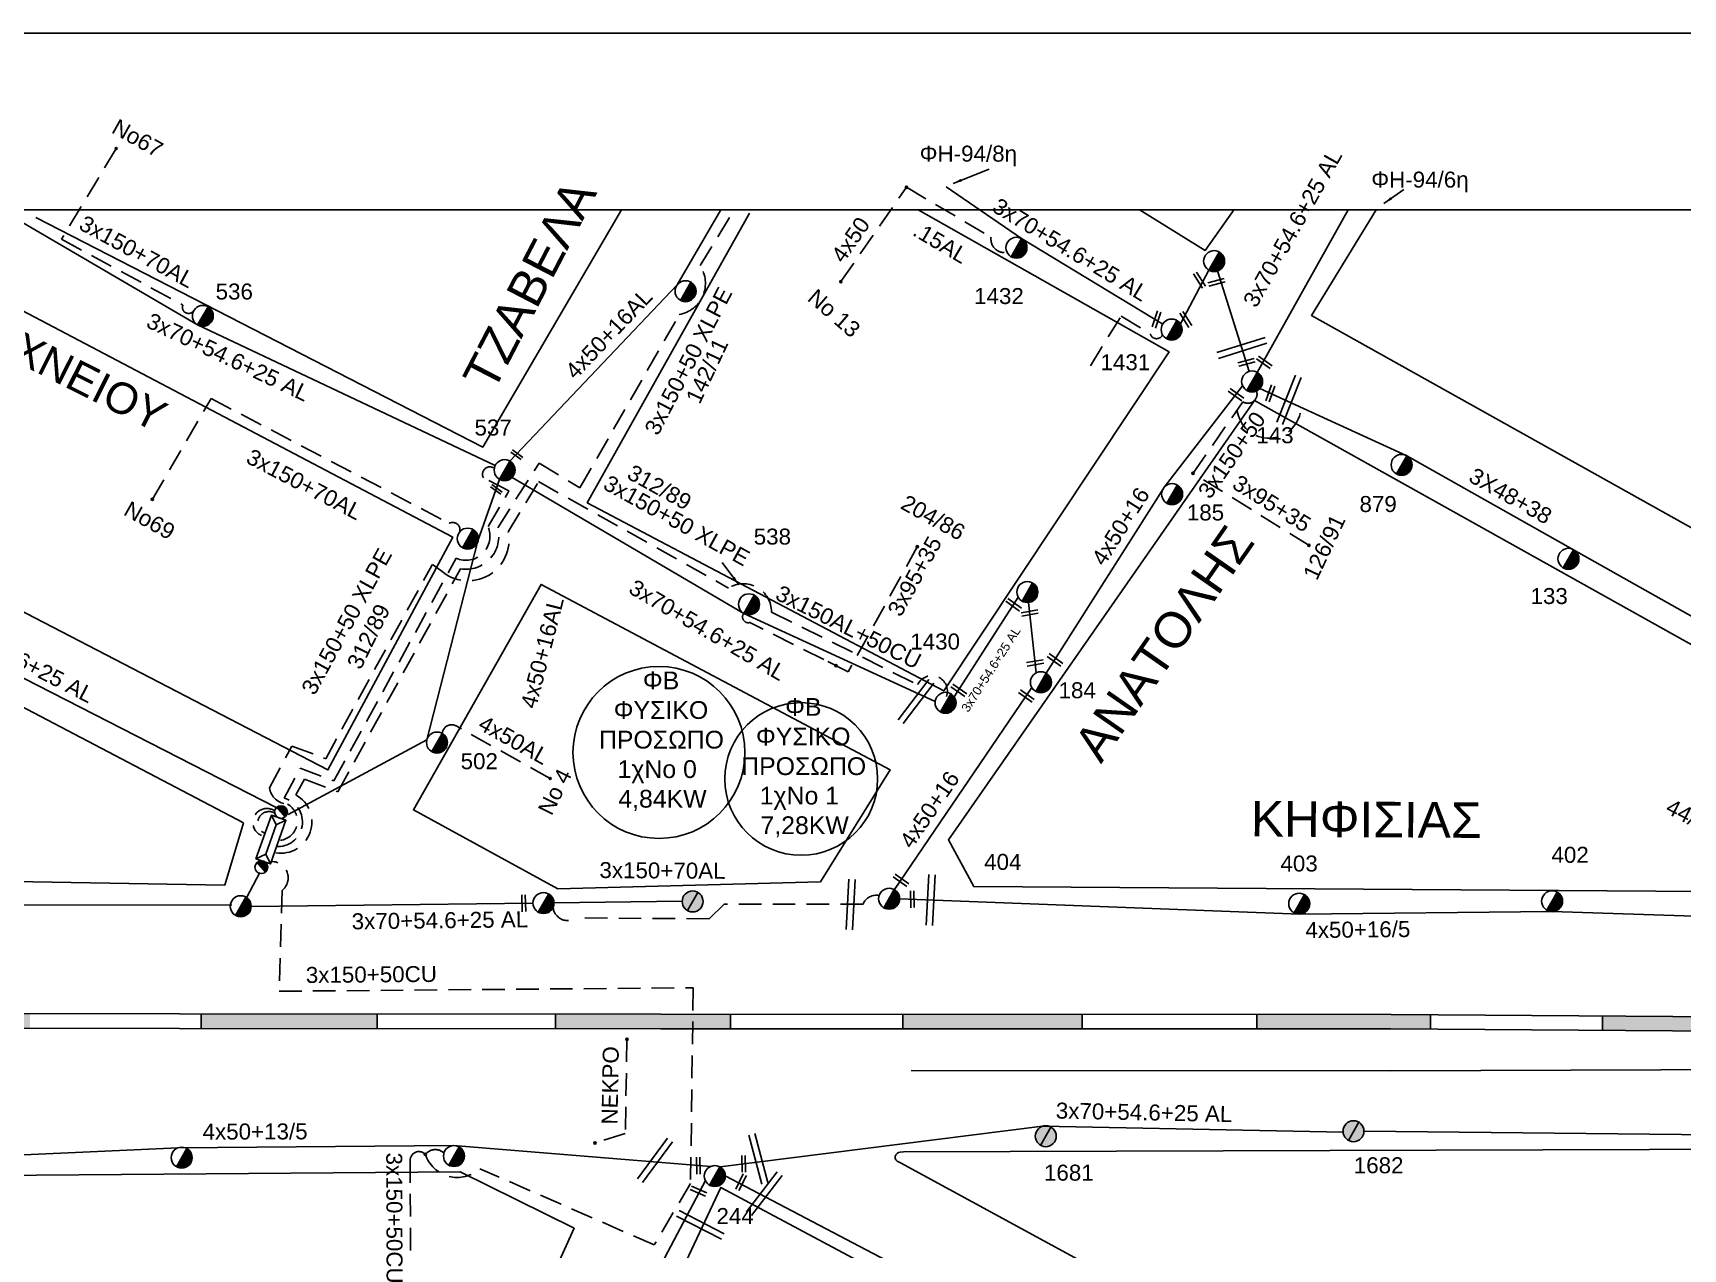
# Model space of a CAD drawing. Header units: millimetres. Extents: x 7477 to 9676, y 1828 to 2857.
# Drawn here: x 8821 to 9006.6, y 2718.7 to 2855.5 of the extents above; entities that cross this region are included whole.
import ezdxf
from ezdxf.enums import TextEntityAlignment as Align

# ---------------------------------------------------------------- set-up
doc = ezdxf.new("R2010")
doc.units = ezdxf.units.MM
doc.linetypes.add('DASHED', pattern=[19.05, 12.7, -6.35])
for name, color, linetype, lineweight in [('.15AL', 7, 'Continuous', 30), ('3x150+50', 7, 'Continuous', 30), ('3x150+50 XLPE', 7, 'SYN_LINE', 30), ('3x150+50CU', 7, 'Continuous', 30), ('3x150+70AL', 7, 'DASHED', 30), ('3x150AL+50CU', 7, 'Continuous', 30), ('3X48+38', 7, 'Continuous', 30), ('3x70+54.6+25 AL', 7, 'SYN_LINE', 30), ('3x95+35', 7, 'Continuous', 30), ('4x50', 7, 'Continuous', 30), ('4x50+13_5', 7, 'Continuous', 30), ('4x50+16', 7, 'Continuous', 30), ('4x50+16_5', 7, 'Continuous', 30), ('4x50+16AL', 7, 'Continuous', 30), ('4x50AL', 7, 'Continuous', 30), ('text διευθύνσεων', 250, 'Continuous', 30), ('ΝΕΚΡΟ', 7, 'DASHED', 30), ('Υπόβαθρο ΔΕΗ', 7, 'Continuous', 30)]:
    doc.layers.add(name, color=color, linetype=linetype, lineweight=lineweight)
for name, color, linetype in [('TEXT ΚΑΛΩΔΙΩΝ', 7, 'Continuous'), ('Άγνωστα', 7, 'Continuous'), ('ΑΓΝΩΣΤΟ ΥΠΟΓΕΙΟ ΚΑΛΩΔΙΟ', 7, 'DASHED'), ('Επιγραφές - Σχήματα', 7, 'Continuous'), ('Καλώδια ΧΤ   3x150+50CU', 7, 'DASHED'), ('Μηχανική τομή', 7, 'Continuous'), ('Στύλος Ξύλινος', 7, 'Continuous'), ('Στύλος Ξύλινος @ 1', 7, 'Continuous'), ('Στύλος ΦΜ', 7, 'Continuous'), ('Στύλος ΦΜ @ 1', 7, 'Continuous'), ('Συνδέσεις', 7, 'Continuous'), ('Τομή', 7, 'Continuous'), ('Υποσταθμός εναέριος 2 στύλων', 7, 'Continuous'), ('Υποσταθμός πόλεως', 7, 'Continuous')]:
    doc.layers.add(name, color=color, linetype=linetype)
doc.styles.add('arial', font='ARIAL.TTF')
doc.styles.get("Standard").update_dxf_attribs({"font": 'ARIAL.TTF'})
doc.linetypes.add('SYN_LINE', pattern='A,0.5,-0.0001,["/\\/\\/\\/",Standard,S=0.1,R=0,X=0,Y=-0.05],-0.25', length=0.7501)
doc.dimstyles.new('ISO-25', dxfattribs={"dimtxt": 2.5, "dimasz": 2.5, "dimexe": 1.25, "dimexo": 0.625, "dimtad": 1, "dimtxsty": 'Standard', "dimcen": 2.5, "dimadec": 0, "dimazin": 0, "dimtfac": 1, "dimtmove": 0, "dimatfit": 3, "dimfxl": 1, "dimarcsym": 0})

# ---------------------------------------------------------------- blocks, each defined once
blk = doc.blocks.new('ΥΠΑΡΧΩΝ ΤΣΙΜΕΝΤΕΝΙΟΣ ΣΤΥΛΟΣ')
at = {"layer": 'Στύλος ΦΜ'}
blk.add_hatch(color=7, dxfattribs=at).paths.add_polyline_path([(-1.29, -2.28, 0.574793), (2.62, 0, 0.268822), (1.3, 2.27)])
at = {"layer": 'Στύλος ΦΜ', "color": 7}
blk.add_line((-1.29, -2.28), (1.3, 2.27), dxfattribs=at)
blk.add_circle((0, 0), 2.62, dxfattribs=at)
at = {"layer": 'Στύλος ΦΜ', "flags": 4}
for tag, p in [('ΑΡΙΘΜΟΣ', (-4.68, 8.05)), ('ΤΥΠΟΣ', (-4.91, 3.03))]:
    blk.add_attdef(tag, p, '', height=4, dxfattribs=at)
blk = doc.blocks.new('ΥΠΑΡΧΩΝ ΞΥΛΙΝΟΣ ΣΤΥΛΟΣ')
at = {"layer": 'Στύλος Ξύλινος'}
h = blk.add_hatch(color=7, dxfattribs=at)
h.paths.add_polyline_path([(-2.62, 0, 0.270008), (-1.29, -2.28), (1.3, 2.27, 0.576266)])
h.paths.add_polyline_path([(-1.29, -2.28, 0.574793), (2.62, 0, 0.268822), (1.3, 2.27)])
at = {"layer": 'Στύλος Ξύλινος', "color": 7}
blk.add_line((-1.29, -2.28), (1.3, 2.27), dxfattribs=at)
blk.add_circle((0, 0), 2.62, dxfattribs=at)
at = {"layer": 'Στύλος Ξύλινος', "flags": 4}
for tag, p in [('ΑΡΙΘΜΟΣ', (-4.91, 8.6)), ('ΤΥΠΟΣ', (-4.85, 3.39))]:
    blk.add_attdef(tag, p, '', height=4, dxfattribs=at)
blk = doc.blocks.new('ΥΠΟΣΤΑΘΜΟΣ ΕΝΑΕΡΙΟΣ ΕΠΙ 2 ΣΤΥΛΩΝ')
at = {"layer": 'Υποσταθμός εναέριος 2 στύλων', "linetype": 'Continuous'}
for points in [[(-11.97, -2.11, 0.574793), (-8.45, -0.07, 0.268822), (-9.64, 1.98)], [(9.68, -2.15, 0.574793), (13.19, -0.1, 0.268822), (12.01, 1.95)]]:
    blk.add_hatch(color=256, dxfattribs=at).paths.add_polyline_path(points)
for p, q in [((-11.97, -2.11), (-9.64, 1.98)), ((9.68, -2.15), (12.01, 1.95))]:
    blk.add_line(p, q, dxfattribs=at)
for centre in [(-10.81, -0.07), (10.84, -0.1)]:
    blk.add_circle(centre, 2.36, dxfattribs=at)
at = {"layer": 'Υποσταθμός πόλεως', "linetype": 'Continuous', "ltscale": 40}
blk.add_lwpolyline([(-8.57, 2.82), (8.57, 2.82), (8.57, -2.82), (-8.57, -2.82)], close=True, dxfattribs=at)
for points in [[(-5.75, 0), (-8.57, 2.82)], [(-8.57, -2.82), (-5.75, 0)], [(-5.75, 0), (5.75, 0)], [(5.75, 0), (8.57, 2.82)], [(8.57, -2.82), (5.75, 0)]]:
    blk.add_lwpolyline(points, dxfattribs=at)
at = {"layer": 'Υποσταθμός εναέριος 2 στύλων', "ltscale": 40, "flags": 1}
for tag, p in [('ΜΕΤΑΣΧΗΜΑΤΙΣΜΟΣ', (14.09, 2.51)), ('ΙΣΧΥΣ', (14.07, -0.28)), ('ΑΡΙΘΜΟΣ', (14.19, -3))]:
    blk.add_attdef(tag, p, '', height=1.8, dxfattribs=at)
blk = doc.blocks.new('_ΣΥΝΔΕΣΗ')
at = {"layer": 'Συνδέσεις', "linetype": 'SYN_LINE', "ltscale": 40}
blk.add_hatch(color=256, dxfattribs=at).paths.add_polyline_path([(0.5, -0.01, 1), (-0.5, -0.01, 1)])
at = {"layer": 'Συνδέσεις'}
blk.add_circle((0, -0.01), 0.5, dxfattribs=at)
blk = doc.blocks.new('ΜΗΧΑΝΙΚΗ ΤΟΜΗ')
at = {"layer": 'Μηχανική τομή', "ltscale": 40}
for p, q in [((-1.89, 0.78), (5.69, 0.78)), ((-1.89, -0.77), (5.69, -0.77))]:
    blk.add_line(p, q, dxfattribs=at)
blk = doc.blocks.new('ΤΟΜΗ')
at = {"layer": 'Τομή', "ltscale": 40}
for p, q in [((-5.68, 0), (17.06, 0)), ((-5.68, -2.77), (17.06, -2.77))]:
    blk.add_line(p, q, dxfattribs=at)

msp = doc.modelspace()

# ---------------------------------------------------------------- hatches: boundary and pattern name
at = {"layer": 'Υπόβαθρο ΔΕΗ', "lineweight": -3}
h = msp.add_hatch(color=256, dxfattribs=at)
h.paths.add_polyline_path([(8494.8, 2796.18), (8493.83, 2796.71), (8493.05, 2795.29), (8494.02, 2794.76), (8510.7, 2785.64), (8511.48, 2787.06)])
h.paths.add_polyline_path([(8530.12, 2776.87), (8528.82, 2777.58), (8528.04, 2776.16), (8529.36, 2775.43), (8544.84, 2766.9), (8545.38, 2766.63), (8546.4, 2768.65)])
h.paths.add_polyline_path([(8569.72, 2759.95), (8564.14, 2761.61), (8563.7, 2759.62), (8569.26, 2758.39), (8577.59, 2755.91), (8583.46, 2754.81), (8583.76, 2756.41), (8577.97, 2757.49)])
h.paths.add_polyline_path([(8604.67, 2752.18), (8603.52, 2752.41), (8603.2, 2750.82), (8604.39, 2750.58), (8621.16, 2748.12), (8623.18, 2747.89), (8623.36, 2749.5), (8621.37, 2749.73)])
h.paths.add_polyline_path([(8662.38, 2744.58), (8662.47, 2746.2), (8642.84, 2747.29), (8642.66, 2745.68), (8642.7, 2745.68)])
h.paths.add_polyline_path([(8681.93, 2745.68), (8681.92, 2744.06), (8701.49, 2743.93), (8701.5, 2745.55)])
h.paths.add_polyline_path([(8721.38, 2745.46), (8721.37, 2743.83), (8741.15, 2743.78), (8741.16, 2745.41)])
h.paths.add_polyline_path([(8781.03, 2743.6), (8781.03, 2745.22), (8761.29, 2745.32), (8761.28, 2743.7)])
h.paths.add_polyline_path([(8820.66, 2743.56), (8820.66, 2745.19), (8800.8, 2745.2), (8800.8, 2743.58)])
h.paths.add_polyline_path([(8839.92, 2745.17), (8839.92, 2743.55), (8859.73, 2743.54), (8859.73, 2745.16)])
msp.add_hatch(color=256, dxfattribs=at).paths.add_polyline_path([(8879.76, 2745.14), (8879.76, 2743.52), (8891.61, 2743.51), (8899.47, 2743.51), (8899.47, 2745.14), (8891.61, 2745.14)])
h = msp.add_hatch(color=256, dxfattribs=at)
h.dxf.hatch_style = 1
h.paths.add_polyline_path([(9472.85, 2740), (9472.83, 2738.37), (9492.57, 2738.11), (9492.59, 2739.74)])
h.paths.add_polyline_path([(9453.42, 2738.63), (9453.44, 2740.25), (9433.39, 2740.52), (9433.37, 2738.89)])
h.paths.add_polyline_path([(9393.44, 2741.04), (9393.41, 2739.42), (9413.68, 2739.15), (9413.71, 2740.78)])
h.paths.add_polyline_path([(9314.6, 2742.08), (9314.58, 2740.46), (9334.25, 2740.2), (9334.27, 2741.82)])
h.paths.add_polyline_path([(9274.74, 2742.61), (9274.72, 2740.99), (9294.89, 2740.72), (9294.91, 2742.34)])
h.paths.add_polyline_path([(9235.58, 2743.13), (9235.56, 2741.5), (9255.44, 2741.24), (9255.46, 2742.86)])
h.paths.add_polyline_path([(9196.17, 2743.52), (9196.16, 2741.9), (9216.23, 2741.76), (9216.24, 2743.38)])
h.paths.add_polyline_path([(9176.45, 2742.04), (9176.46, 2743.67), (9156.09, 2743.81), (9156.08, 2742.19)])
h.paths.add_polyline_path([(9116.88, 2744.09), (9116.87, 2742.47), (9136.99, 2742.33), (9137, 2743.95)])
h.paths.add_polyline_path([(9076.92, 2744.38), (9076.91, 2742.76), (9097.32, 2742.61), (9097.34, 2744.24)])
h.paths.add_polyline_path([(9037.41, 2744.67), (9037.4, 2743.05), (9057.48, 2742.9), (9057.49, 2744.52)])
h.paths.add_polyline_path([(9017.92, 2743.19), (9017.93, 2744.81), (8997.56, 2744.95), (8997.55, 2743.33)])
h.paths.add_polyline_path([(8958.65, 2745.13), (8958.65, 2743.51), (8973.75, 2743.5), (8978.2, 2743.47), (8978.21, 2745.09), (8973.76, 2745.13)])
h.paths.add_polyline_path([(8918.85, 2745.13), (8918.85, 2743.51), (8939, 2743.51), (8939, 2745.13)])

# ---------------------------------------------------------------- linework, layer by layer
at = {"layer": '.15AL', "color": 133, "linetype": 'DASHED', "lineweight": -3, "ltscale": 0.2}
msp.add_lwpolyline([(8919.25, 2838.18), (8928.77, 2832.55, 0.51954), (8930.56, 2830.87, -59.987519)], format="xyb", dxfattribs=at)
at = {"lineweight": -3, "ltscale": 0.2}
for centre, radius in [((8891.41, 2774.59), 9.67), ((8907.41, 2771.61), 8.59)]:
    msp.add_circle(centre, radius, dxfattribs=at)
at = {"layer": '3x150+50', "color": 27, "linetype": 'DASHED', "lineweight": -3, "ltscale": 0.2}
msp.add_lwpolyline([(8951.49, 2806), (8957.09, 2814.04, 0.711717), (8958.63, 2815.26, -279.558851)], format="xyb", dxfattribs=at)
at = {"layer": '3x150+50 XLPE', "color": 133, "linetype": 'DASHED', "lineweight": -3, "ltscale": 0.2}
msp.add_lwpolyline([(8848.33, 2763.29, 0.835071), (8850.57, 2769.82), (8851.52, 2771.58), (8855.3, 2770.18), (8869.08, 2795.25, 0.544645), (8873.27, 2799.88), (8877.92, 2807.13), (8882.52, 2804.36), (8893.7, 2823.86, 0.540162), (8896.04, 2829.36), (8899.86, 2835.63)], format="xyb", dxfattribs=at)
at = {"layer": '3x150+50 XLPE', "color": 85, "linetype": 'DASHED', "lineweight": -3, "ltscale": 0.2}
for points in [[(8865.93, 2795.75), (8866.87, 2795.06, 0.717314), (8874.46, 2799.4), (8877.87, 2805.06), (8899.24, 2793.09, -0.592526), (8904.07, 2790.38), (8920.51, 2782.22, -0.9477), (8923.76, 2780.89)], [(8848.82, 2764.71, 0.722102), (8849.63, 2768.78, -0.358904), (8847.59, 2770.62), (8850.12, 2775.31), (8853.92, 2773.89), (8865.86, 2795.62)]]:
    msp.add_lwpolyline(points, format="xyb", dxfattribs=at)
at = {"layer": '3x150+50 XLPE', "color": 1, "linetype": 'DASHED', "lineweight": -3, "ltscale": 0.2}
msp.add_lwpolyline([(8874.53, 2804.01), (8871.68, 2805.48)], dxfattribs=at)
msp.add_lwpolyline([(8848.3, 2764.01, 0.918398), (8849.24, 2769.45), (8851.05, 2772.82), (8854.84, 2771.41), (8868.59, 2796.44, 0.680981), (8872.18, 2800), (8874.42, 2803.81, 0.041347), (8874.53, 2804.01, 0.041347)], format="xyb", dxfattribs=at)
at = {"layer": '3x150+50 XLPE', "color": 85, "linetype": 'DASHED', "lineweight": -3, "ltscale": 0.2}
msp.add_lwpolyline([(8865.86, 2795.62), (8865.93, 2795.75)], dxfattribs=at)
at = {"layer": '3x150+50 XLPE', "color": 5, "linetype": 'DASHED', "lineweight": -3, "ltscale": 0.2}
msp.add_lwpolyline([(8848.23, 2767.99, 1.127102), (8846.71, 2765.25, -2.029081)], format="xyb", dxfattribs=at)
at = {"layer": '3x150+50 XLPE', "color": 2, "linetype": 'DASHED', "lineweight": -3, "ltscale": 0.2}
msp.add_lwpolyline([(8848.28, 2767.71, 1.121313), (8847.07, 2765.5, 2.297822)], format="xyb", dxfattribs=at)
at = {"layer": '3x150+50 XLPE', "color": 1, "linetype": 'DASHED', "lineweight": -3, "ltscale": 0.2}
msp.add_arc((8872.39, 2805.9), 0.826, 52.4802, 210.5376, dxfattribs=at)
at = {"layer": '3x150+50CU', "color": 6, "linetype": 'DASHED', "lineweight": -3, "ltscale": 0.2}
for points in [[(8847.83, 2762.31, -0.715011), (8849.03, 2759.07), (8848.68, 2747.73), (8895.26, 2748.12), (8894.96, 2726.11), (8890.88, 2719.19), (8871.27, 2727.76, -0.542864), (8865.13, 2729.38)], [(8863.47, 2714.76), (8863.43, 2728.71, -0.681223), (8865.13, 2729.38, -1.267992)], [(8865.13, 2729.38, -0.431129), (8867.22, 2729.54, -6.881869)]]:
    msp.add_lwpolyline(points, format="xyb", dxfattribs=at)
at = {"layer": '3x150+70AL', "color": 1, "lineweight": -3, "ltscale": 0.2}
msp.add_lwpolyline([(8830.35, 2842.54), (8824.22, 2832.33), (8837.86, 2824.93, 0.895572), (8839.06, 2824.28, -1111.163084)], format="xyb", dxfattribs=at)
at = {"layer": '3x150+70AL', "color": 2, "lineweight": -3, "ltscale": 0.2}
msp.add_lwpolyline([(8834.43, 2803.08), (8841.02, 2814.41), (8867.81, 2800.37, -0.671625), (8868.99, 2799.4, 1.683962)], format="xyb", dxfattribs=at)
at = {"layer": '3x150+70AL', "color": 27, "linetype": 'DASHED', "lineweight": -3, "ltscale": 0.2}
msp.add_lwpolyline([(8916.19, 2758.5, 0.357456), (8914.37, 2757.52), (8898.75, 2757.52), (8897.04, 2755.88), (8882.15, 2755.98, -0.570242), (8879.49, 2757.17, -3.295516)], format="xyb", dxfattribs=at)
at = {"layer": '3x150AL+50CU', "color": 1, "linetype": 'DASHED', "lineweight": -3, "ltscale": 0.2}
msp.add_lwpolyline([(8909.95, 2785.05), (8901.63, 2789.21, -0.736663), (8900.96, 2790.24)], format="xyb", dxfattribs=at)
at = {"layer": '3X48+38', "color": 27, "lineweight": -3, "ltscale": 0.2}
msp.add_lwpolyline([(8959.01, 2815.54), (8975.54, 2807.97), (8994.3, 2797.4), (9030.15, 2777.2), (9050.85, 2765.14), (9081.65, 2749.58)], dxfattribs=at)
at = {"layer": '3x70+54.6+25 AL', "color": 133, "linetype": 'SYN_LINE', "lineweight": -3, "ltscale": 15}
for points in [[(8923.73, 2838.23), (8932.2, 2832.4), (8948.08, 2822.78)], [(8950.06, 2822.82), (8953.28, 2828.85)], [(8954.23, 2828.76), (8957.79, 2817.46)]]:
    msp.add_lwpolyline(points, dxfattribs=at)
at = {"layer": '3x70+54.6+25 AL', "color": 5, "linetype": 'SYN_LINE', "lineweight": -3, "ltscale": 15}
msp.add_lwpolyline([(8848.41, 2768.35), (8799.37, 2793.44), (8762.55, 2812.77), (8716.49, 2835.63)], dxfattribs=at)
at = {"layer": '3x70+54.6+25 AL', "color": 1, "linetype": 'SYN_LINE', "lineweight": -3, "ltscale": 15}
for points in [[(8817.37, 2835.63), (8839.51, 2822.69), (8872.99, 2806.86)], [(8874.88, 2805.52), (8900.96, 2790.24), (8922.48, 2780.31)], [(8968.37, 2731.86), (8934.56, 2732.54), (8898.28, 2727.96)], [(8970.72, 2731.98), (9017.13, 2731.5)]]:
    msp.add_lwpolyline(points, dxfattribs=at)
at = {"layer": '3x70+54.6+25 AL', "color": 85, "linetype": 'SYN_LINE', "lineweight": -3, "ltscale": 15}
for points in [[(8958.72, 2817.35), (8968.93, 2835.63)], [(8931.82, 2792.07), (8924.63, 2780.84)]]:
    msp.add_lwpolyline(points, dxfattribs=at)
at = {"layer": '3x70+54.6+25 AL', "color": 85, "linetype": 'SYN_LINE', "lineweight": -3, "ltscale": 10}
msp.add_lwpolyline([(8933.86, 2783.54), (8932.98, 2791.47)], dxfattribs=at)
at = {"layer": '3x70+54.6+25 AL', "color": 27, "linetype": 'SYN_LINE', "lineweight": -3, "ltscale": 4}
msp.add_lwpolyline([(8846.52, 2761.1), (8845, 2758.22)], dxfattribs=at)
at = {"layer": '3x70+54.6+25 AL', "color": 27, "linetype": 'SYN_LINE', "lineweight": -3, "ltscale": 15}
for points in [[(8843.36, 2757.43), (8802.14, 2757.45), (8757.32, 2758.57), (8712.2, 2759.26)], [(8877.24, 2757.63), (8845.53, 2757.26)], [(8894.02, 2757.85), (8879.59, 2757.66)]]:
    msp.add_lwpolyline(points, dxfattribs=at)
at = {"layer": '3x95+35', "color": 27, "linetype": 'DASHED', "lineweight": -3, "ltscale": 0.2}
msp.add_lwpolyline([(8964.52, 2797.9), (8951.49, 2806)], dxfattribs=at)
at = {"layer": '3x95+35', "color": 1, "linetype": 'DASHED', "lineweight": -3, "ltscale": 0.2}
msp.add_lwpolyline([(8920.47, 2797.73), (8912.69, 2783.67), (8909.95, 2785.05)], dxfattribs=at)
at = {"layer": '4x50', "color": 133, "linetype": 'DASHED', "lineweight": -3, "ltscale": 0.2}
msp.add_lwpolyline([(8911.87, 2827.56), (8919.25, 2838.18)], dxfattribs=at)
at = {"layer": '4x50+13_5', "color": 6, "lineweight": -3, "ltscale": 0.2}
msp.add_lwpolyline([(8897.23, 2728.02), (8868.28, 2730.37), (8837.33, 2730.13), (8810.04, 2728.88)], dxfattribs=at)
at = {"layer": '4x50+13_5', "color": 85, "lineweight": -3, "ltscale": 0.2}
msp.add_lwpolyline([(8896.63, 2726.43), (8887.81, 2709.69), (8870.42, 2673.82), (8855.49, 2640.52), (8838.84, 2601.55)], dxfattribs=at)
at = {"layer": '4x50+16', "color": 85, "lineweight": -3, "ltscale": 0.2}
for points in [[(8934.96, 2783.51), (8948.29, 2804.48), (8957.07, 2815.83)], [(8917.89, 2759.16), (8933.35, 2781.9)]]:
    msp.add_lwpolyline(points, dxfattribs=at)
at = {"layer": '4x50+16_5', "color": 173, "lineweight": -3, "ltscale": 0.2}
msp.add_lwpolyline([(8918.48, 2758.13), (8963.52, 2756.4), (8991.89, 2756.69), (9018.19, 2755.85), (9047.02, 2755.93), (9081.63, 2748.39)], dxfattribs=at)
at = {"layer": '4x50+16AL', "color": 2, "lineweight": -3, "ltscale": 0.2}
for points in [[(8874.64, 2807.38), (8893.45, 2827.19), (8898.36, 2835.63)], [(8873.51, 2805.4), (8871.04, 2798.39), (8865.31, 2776.03), (8849.71, 2767.63)], [(8898.87, 2726.98), (8926.09, 2712.67)]]:
    msp.add_lwpolyline(points, dxfattribs=at)
at = {"layer": '4x50AL', "color": 2, "linetype": 'DASHED', "lineweight": -3, "ltscale": 0.2}
msp.add_lwpolyline([(8879.17, 2771.67), (8868.59, 2777.57, 0.547016), (8867.03, 2776.73, 4.463517)], format="xyb", dxfattribs=at)
at = {"layer": 'ΑΓΝΩΣΤΟ ΥΠΟΓΕΙΟ ΚΑΛΩΔΙΟ', "color": 133, "linetype": 'DASHED', "lineweight": -3, "ltscale": 0.2}
msp.add_lwpolyline([(8939.94, 2818.1), (8943.41, 2823.69), (8946.7, 2821.65, 0.703403), (8948.06, 2821.59, 26.595794)], format="xyb", dxfattribs=at)
at = {"layer": 'Επιγραφές - Σχήματα', "lineweight": -3}
msp.add_lwpolyline([(7476.75, 2855.51), (9675.5, 2855.53), (9675.51, 1836.39), (7476.75, 1836.37)], close=True, dxfattribs=at)
at = {"layer": 'Καλώδια ΧΤ   3x150+50CU', "color": 7, "linetype": 'DASHED', "ltscale": 0.2}
msp.add_arc((8960.03, 2813.54), 3.6, 186.0313, 358.2684, dxfattribs=at)
at = {"layer": 'ΝΕΚΡΟ', "lineweight": -3, "ltscale": 0.2}
msp.add_lwpolyline([(8887.81, 2742.33), (8887.62, 2731.72), (8884.21, 2730.65)], dxfattribs=at)
at = {"layer": 'Υπόβαθρο ΔΕΗ', "lineweight": -3}
for points in [[(7515.98, 2835.63), (9502.35, 2835.63), (9502.35, 1846.95), (7515.98, 1846.95)], [(8844.69, 2766.67), (8718.97, 2832.62), (8694.53, 2786.54), (8745.39, 2761.34), (8842.56, 2759.67)], [(8958.39, 2814.19), (8923.97, 2764.76), (8926.83, 2759.51), (9047.4, 2758.7), (9049.08, 2763.52)], [(8909.57, 2760.04), (8880.03, 2759.25), (8863.79, 2768.13), (8878.15, 2793.49), (8917.42, 2772.63)], [(9134.69, 2730.34), (8918.92, 2729.68), (8918.54, 2729.63), (8918.35, 2729.6), (8918.22, 2729.49), (8918.05, 2729.32), (8917.99, 2729.14), (8917.98, 2728.94), (8918.04, 2728.75), (8918.21, 2728.6), (8918.59, 2728.41), (9074.72, 2643.44)], [(8869.06, 2727.42), (8881.86, 2721.06), (8830.2, 2607.11), (8778.69, 2638.87), (8745.42, 2661.13), (8783.24, 2726.72)]]:
    msp.add_lwpolyline(points, close=True, dxfattribs=at)
for points in [[(8799.02, 2835.22), (8868.21, 2798.8), (8854.17, 2772.62), (8733.27, 2835.33)], [(8887.2, 2835.63), (8871.58, 2808.95), (8821.33, 2834.76)], [(8920.56, 2835.63), (8948.79, 2819.65), (8923.45, 2781.54), (8883.35, 2802.68), (8901.58, 2835.28)], [(8956.11, 2835.69), (8952.86, 2831.07), (8945.55, 2835.59)], [(8972.09, 2835.63), (8964.8, 2823.77), (9064.6, 2767.99), (9086.85, 2768.32), (9101.42, 2806.09)], [(8425.18, 2833.22), (8458.88, 2814.12), (8494.02, 2794.76), (8529.36, 2775.43), (8544.84, 2766.9), (8550.64, 2763.94), (8554.51, 2762.52), (8562.45, 2759.9), (8569.26, 2758.39), (8577.59, 2755.91), (8583.45, 2754.82), (8604.39, 2750.58), (8621.16, 2748.12), (8642.7, 2745.68), (8670.45, 2744.13), (8712.98, 2743.86), (8746.01, 2743.77), (8783.29, 2743.59), (8891.61, 2743.51), (8973.75, 2743.5), (9216.61, 2741.76), (9325.77, 2740.31), (9501.22, 2738)], [(8428.9, 2832.98), (8459.67, 2815.54), (8494.8, 2796.18), (8530.12, 2776.87), (8546.4, 2768.65), (8551.52, 2765.85), (8555.43, 2764.53), (8562.01, 2762.24), (8569.72, 2759.95), (8577.97, 2757.49), (8583.76, 2756.41), (8604.67, 2752.18), (8621.37, 2749.73), (8642.84, 2747.29), (8670.5, 2745.75), (8712.99, 2745.48), (8746.02, 2745.39), (8783.29, 2745.21), (8891.61, 2745.14), (8973.76, 2745.13), (9216.62, 2743.38), (9472.85, 2740), (9501.24, 2739.62)], [(8839.92, 2745.17), (8839.92, 2743.55)], [(8859.73, 2745.16), (8859.73, 2743.54)], [(8879.76, 2745.14), (8879.76, 2743.52)], [(8899.47, 2745.14), (8899.47, 2743.51)], [(8918.85, 2745.13), (8918.85, 2743.51)], [(8939, 2745.13), (8939, 2743.51)], [(8958.65, 2745.13), (8958.65, 2743.51)], [(8978.21, 2745.09), (8978.2, 2743.47)], [(8997.56, 2744.95), (8997.55, 2743.33)], [(8919.77, 2738.8), (8973.73, 2738.79), (9216.8, 2739.67), (9473.25, 2735.39), (9501.54, 2734.94)], [(8888.96, 2645.97), (8851.55, 2594.18), (8839.99, 2601.61), (8898.38, 2725.66), (9068.79, 2634.61), (9055.6, 2614.21)]]:
    msp.add_lwpolyline(points, dxfattribs=at)

# ---------------------------------------------------------------- block references
at = {"layer": 'Μηχανική τομή', "lineweight": -3}
for p, xscale, yscale, zscale, rotation in [((8952.47, 2827.34), 0.2499999999999997, 0.2499999999999997, 0.4999999999999997, 122.8412579608716), ((8954.59, 2827.6), 0.2499999999999997, 0.2499999999999997, 0.4999999999999997, 194.8292204806791), ((8947.53, 2823.75), 0.2499999999999997, 0.2499999999999997, 0.4999999999999997, 250.8320248195041), ((8950.94, 2822.91), 0.2499999999999997, 0.2499999999999997, 0.4999999999999997, 122.8412579608716), ((8957.97, 2818.61), 0.2499999999999996, 0.2499999999999996, 0.4999999999999997, 194.8292204806791), ((8959.91, 2818.21), 0.2499999999999997, 0.2499999999999997, 0.4999999999999997, 144.402151423158), ((8960.34, 2815.43), 0.2499999999999997, 0.2499999999999997, 0.4999999999999997, 250.8320248195041), ((8956.71, 2814.57), 0.2499999999999997, 0.2499999999999997, 0.4999999999999997, 144.402151423158), ((8875.71, 2807.88), 0.1895774778191699, 0.1895774778191699, 0.37915495563834, 144.402151423158), ((8873.41, 2803.98), 0.1895774778191699, 0.1895774778191699, 0.37915495563834, 144.402151423158), ((8931.69, 2790.93), 0.2499999999999997, 0.2499999999999997, 0.4999999999999997, 144.402151423158), ((8933.58, 2790.36), 0.2499999999999997, 0.2499999999999997, 0.4999999999999997, 189.7437358093026), ((8934.19, 2784.75), 0.2499999999999997, 0.2499999999999997, 0.4999999999999997, 189.7437358093026), ((8936.34, 2784.73), 0.2499999999999997, 0.2499999999999997, 0.4999999999999997, 144.402151423158), ((8925.53, 2781.31), 0.2499999999999997, 0.2499999999999997, 0.4999999999999997, 144.402151423158), ((8933.12, 2780.67), 0.2499999999999997, 0.2499999999999997, 0.4999999999999997, 144.402151423158), ((8919.02, 2759.93), 0.2499999999999997, 0.2499999999999997, 0.4999999999999997, 144.402151423158), ((8876.22, 2757.15), 0.2499999999999996, 0.2499999999999996, 0.4999999999999997, 91.37445947902354), ((8919.93, 2757.6), 0.2499999999999996, 0.2499999999999996, 0.4999999999999997, 91.37445947902356), ((8895.86, 2727.63), 0.2499999999999996, 0.2499999999999996, 0.4999999999999997, 91.37445947902351), ((8900.96, 2727.84), 0.2499999999999996, 0.2499999999999996, 0.4999999999999997, 91.37445947902351), ((8900.44, 2725.81), 0.2499999999999996, 0.2499999999999996, 0.4999999999999997, 63.64666409903229), ((8895.42, 2725.42), 0.2499999999999996, 0.2499999999999996, 0.4999999999999997, 336.7506014967304)]:
    msp.add_blockref('ΜΗΧΑΝΙΚΗ ΤΟΜΗ', p, dxfattribs=dict(at, xscale=xscale, yscale=yscale, zscale=zscale, rotation=rotation))
at = {"layer": 'Στύλος Ξύλινος @ 1', "lineweight": -3, "ltscale": 40, "xscale": 0.4499999999998181, "yscale": 0.4499999999998181, "zscale": 0.4499999999998181}
msp.add_blockref('ΥΠΑΡΧΩΝ ΞΥΛΙΝΟΣ ΣΤΥΛΟΣ', (8895.2, 2757.83), dxfattribs=at)
at = {"layer": 'Στύλος Ξύλινος @ 1', "lineweight": -3, "ltscale": 40}
ref = msp.add_blockref('ΥΠΑΡΧΩΝ ΞΥΛΙΝΟΣ ΣΤΥΛΟΣ', (8934.92, 2731.42), dxfattribs=dict(at, xscale=0.4499999999998181, yscale=0.4499999999998181, zscale=0.4499999999998181))
ref.add_attrib('ΤΥΠΟΣ', '1681', (8934.72, 2726.42), dxfattribs={"layer": 'Στύλος Ξύλινος', "height": 1.8, "flags": 4})
ref = msp.add_blockref('ΥΠΑΡΧΩΝ ΞΥΛΙΝΟΣ ΣΤΥΛΟΣ', (8969.54, 2731.98), dxfattribs=dict(at, xscale=0.4499999999998181, yscale=0.4499999999998181, zscale=0.4499999999998181))
ref.add_attrib('ΤΥΠΟΣ', '1682', (8969.57, 2727.25), dxfattribs={"layer": 'Στύλος Ξύλινος', "height": 1.8, "flags": 4})
at = {"layer": 'Στύλος ΦΜ @ 1', "lineweight": -3, "ltscale": 40}
ref = msp.add_blockref('ΥΠΑΡΧΩΝ ΤΣΙΜΕΝΤΕΝΙΟΣ ΣΤΥΛΟΣ', (8931.62, 2831.38), dxfattribs=dict(at, xscale=0.4499999999998181, yscale=0.4499999999998181, zscale=0.4499999999998181))
ref.add_attrib('ΤΥΠΟΣ', '1432', (8926.86, 2825.04), dxfattribs={"layer": 'Στύλος ΦΜ', "height": 1.8, "flags": 4})
for p, xscale, yscale, zscale in [((8953.86, 2829.87), 0.4499999999998181, 0.4499999999998181, 0.4499999999998181), ((8894.4, 2826.48), 0.449999999999818, 0.449999999999818, 0.449999999999818), ((8869.9, 2798.65), 0.4499999999998181, 0.4499999999998181, 0.4499999999998181), ((8932.85, 2792.64), 0.4499999999998181, 0.4499999999998181, 0.4499999999998181), ((8844.36, 2757.29), 0.4499999999998181, 0.4499999999998181, 0.4499999999998181), ((8878.42, 2757.65), 0.4499999999998181, 0.4499999999998181, 0.4499999999998181), ((8868.35, 2729.19), 0.4499999999998181, 0.4499999999998181, 0.4499999999998181), ((8837.72, 2729.01), 0.4499999999998181, 0.4499999999998181, 0.4499999999998181)]:
    msp.add_blockref('ΥΠΑΡΧΩΝ ΤΣΙΜΕΝΤΕΝΙΟΣ ΣΤΥΛΟΣ', p, dxfattribs=dict(at, xscale=xscale, yscale=yscale, zscale=zscale))
ref = msp.add_blockref('ΥΠΑΡΧΩΝ ΤΣΙΜΕΝΤΕΝΙΟΣ ΣΤΥΛΟΣ', (8840.1, 2823.71), dxfattribs=dict(at, xscale=0.4499999999998181, yscale=0.4499999999998181, zscale=0.4499999999998181))
ref.add_attrib('ΑΡΙΘΜΟΣ', '536', (8841.54, 2825.55), dxfattribs={"layer": 'Στύλος ΦΜ', "height": 1.8, "flags": 4})
ref = msp.add_blockref('ΥΠΑΡΧΩΝ ΤΣΙΜΕΝΤΕΝΙΟΣ ΣΤΥΛΟΣ', (8949.08, 2822.17), dxfattribs=dict(at, xscale=0.4499999999998181, yscale=0.4499999999998181, zscale=0.4499999999998181))
ref.add_attrib('ΤΥΠΟΣ', '1431', (8941.08, 2817.6), dxfattribs={"layer": 'Στύλος ΦΜ', "height": 1.8, "flags": 4})
ref = msp.add_blockref('ΥΠΑΡΧΩΝ ΤΣΙΜΕΝΤΕΝΙΟΣ ΣΤΥΛΟΣ', (8958.13, 2816.33), dxfattribs=dict(at, xscale=0.4499999999998181, yscale=0.4499999999998181, zscale=0.4499999999998181))
ref.add_attrib('ΤΥΠΟΣ', '143', (8958.61, 2809.38), dxfattribs={"layer": 'Στύλος ΦΜ', "height": 1.8, "flags": 4})
ref = msp.add_blockref('ΥΠΑΡΧΩΝ ΤΣΙΜΕΝΤΕΝΙΟΣ ΣΤΥΛΟΣ', (8874.05, 2806.36), dxfattribs=dict(at, xscale=0.4499999999998181, yscale=0.4499999999998181, zscale=0.4499999999998181))
ref.add_attrib('ΑΡΙΘΜΟΣ', '537', (8870.66, 2810.25), dxfattribs={"layer": 'Στύλος ΦΜ', "height": 1.8, "flags": 4})
ref = msp.add_blockref('ΥΠΑΡΧΩΝ ΤΣΙΜΕΝΤΕΝΙΟΣ ΣΤΥΛΟΣ', (8974.95, 2806.95), dxfattribs=dict(at, xscale=0.4499999999998181, yscale=0.4499999999998181, zscale=0.4499999999998181))
ref.add_attrib('ΤΥΠΟΣ', '879', (8970.21, 2801.64), dxfattribs={"layer": 'Στύλος ΦΜ', "height": 1.8, "flags": 4})
ref = msp.add_blockref('ΥΠΑΡΧΩΝ ΤΣΙΜΕΝΤΕΝΙΟΣ ΣΤΥΛΟΣ', (8949.13, 2803.66), dxfattribs=dict(at, xscale=0.4499999999998181, yscale=0.4499999999998181, zscale=0.4499999999998181))
ref.add_attrib('ΤΥΠΟΣ', '185', (8950.79, 2800.69), dxfattribs={"layer": 'Στύλος ΦΜ', "height": 1.8, "flags": 4})
ref = msp.add_blockref('ΥΠΑΡΧΩΝ ΤΣΙΜΕΝΤΕΝΙΟΣ ΣΤΥΛΟΣ', (8901.54, 2791.26), dxfattribs=dict(at, xscale=0.4499999999998181, yscale=0.4499999999998181, zscale=0.4499999999998181))
ref.add_attrib('ΑΡΙΘΜΟΣ', '538', (8902.07, 2797.98), dxfattribs={"layer": 'Στύλος ΦΜ', "height": 1.8, "flags": 4})
ref = msp.add_blockref('ΥΠΑΡΧΩΝ ΤΣΙΜΕΝΤΕΝΙΟΣ ΣΤΥΛΟΣ', (8993.72, 2796.38), dxfattribs=dict(at, xscale=0.4499999999998663, yscale=0.4499999999998663, zscale=0.4499999999998663))
ref.add_attrib('ΤΥΠΟΣ', '133', (8989.45, 2791.29), dxfattribs={"layer": 'Στύλος ΦΜ', "height": 1.8, "flags": 4})
ref = msp.add_blockref('ΥΠΑΡΧΩΝ ΤΣΙΜΕΝΤΕΝΙΟΣ ΣΤΥΛΟΣ', (8923.65, 2780.18), dxfattribs=dict(at, xscale=0.4499999999998181, yscale=0.4499999999998181, zscale=0.4499999999998181))
ref.add_attrib('ΑΡΙΘΜΟΣ', '1430', (8919.68, 2786.17), dxfattribs={"layer": 'Στύλος ΦΜ', "height": 1.8, "flags": 4})
ref = msp.add_blockref('ΥΠΑΡΧΩΝ ΤΣΙΜΕΝΤΕΝΙΟΣ ΣΤΥΛΟΣ', (8934.37, 2782.49), dxfattribs=dict(at, xscale=0.4499999999999301, yscale=0.4499999999999301, zscale=0.4499999999999301))
ref.add_attrib('ΤΥΠΟΣ', '184', (8936.36, 2780.69), dxfattribs={"layer": 'Στύλος ΦΜ', "height": 1.8, "flags": 4})
ref = msp.add_blockref('ΥΠΑΡΧΩΝ ΤΣΙΜΕΝΤΕΝΙΟΣ ΣΤΥΛΟΣ', (8866.44, 2775.71), dxfattribs=dict(at, xscale=0.449999999999818, yscale=0.449999999999818, zscale=0.449999999999818))
ref.add_attrib('ΤΥΠΟΣ', '502', (8869.1, 2772.71), dxfattribs={"layer": 'Στύλος ΦΜ', "height": 1.8, "flags": 4})
ref = msp.add_blockref('ΥΠΑΡΧΩΝ ΤΣΙΜΕΝΤΕΝΙΟΣ ΣΤΥΛΟΣ', (8991.88, 2757.86), dxfattribs=dict(at, xscale=0.449999999999825, yscale=0.449999999999825, zscale=0.449999999999825))
ref.add_attrib('ΤΥΠΟΣ', '402', (8991.81, 2762.18), dxfattribs={"layer": 'Στύλος ΦΜ', "height": 1.8, "flags": 4})
ref = msp.add_blockref('ΥΠΑΡΧΩΝ ΤΣΙΜΕΝΤΕΝΙΟΣ ΣΤΥΛΟΣ', (8917.3, 2758.14), dxfattribs=dict(at, xscale=0.4499999999998181, yscale=0.4499999999998181, zscale=0.4499999999998181))
ref.add_attrib('ΤΥΠΟΣ', '404', (8927.99, 2761.38), dxfattribs={"layer": 'Στύλος ΦΜ', "height": 1.8, "flags": 4})
ref = msp.add_blockref('ΥΠΑΡΧΩΝ ΤΣΙΜΕΝΤΕΝΙΟΣ ΣΤΥΛΟΣ', (8963.43, 2757.58), dxfattribs=dict(at, xscale=0.4499999999998181, yscale=0.4499999999998181, zscale=0.4499999999998181))
ref.add_attrib('ΤΥΠΟΣ', '403', (8961.32, 2761.2), dxfattribs={"layer": 'Στύλος ΦΜ', "height": 1.8, "flags": 4})
ref = msp.add_blockref('ΥΠΑΡΧΩΝ ΤΣΙΜΕΝΤΕΝΙΟΣ ΣΤΥΛΟΣ', (8897.69, 2726.94), dxfattribs=dict(at, xscale=0.449999999999804, yscale=0.449999999999804, zscale=0.449999999999804))
ref.add_attrib('ΤΥΠΟΣ', '244', (8897.88, 2721.54), dxfattribs={"layer": 'Στύλος ΦΜ', "height": 1.8, "flags": 4})
at = {"layer": 'Συνδέσεις', "lineweight": -3, "xscale": 0.25, "yscale": 0.25, "zscale": 0.25}
for p in [(8830.35, 2842.54), (8919.25, 2838.18), (8911.87, 2827.56), (8951.49, 2806.01), (8834.43, 2803.08), (8920.47, 2797.74), (8964.52, 2797.9), (8911.32, 2784.36), (8879.17, 2771.67), (8887.81, 2742.33), (8884.21, 2730.65), (8865.13, 2729.39)]:
    msp.add_blockref('_ΣΥΝΔΕΣΗ', p, dxfattribs=at)
at = {"layer": 'Τομή', "lineweight": -3}
for p, xscale, yscale, zscale, rotation in [((8958.44, 2820.2), 0.2499999999999994, 0.2499999999999994, 0.2499999999999994, 197.4253001883329), ((8963.12, 2815.45), 0.2499999999999994, 0.2499999999999994, 0.2499999999999994, 248.3201898697151), ((8921.46, 2781.25), 0.2499999999999994, 0.2499999999999994, 0.2499999999999994, 232.7584609122502), ((8913.39, 2758.9), 0.2499999999999994, 0.2499999999999994, 0.2499999999999994, 267.0618027316974), ((8922.39, 2759.4), 0.2499999999999994, 0.2499999999999994, 0.2499999999999994, 267.0618027316974), ((8889.84, 2727.77), 0.2499999999999996, 0.2499999999999996, 0.2499999999999996, 53.64867218581642), ((8902.56, 2730.34), 0.2499999999999995, 0.2499999999999995, 0.2499999999999995, 284.945410269478), ((8904.4, 2725.88), 0.2499999999999995, 0.2499999999999995, 0.2499999999999995, 232.4727051347461), ((8894.96, 2722.4), 0.2499999999999995, 0.2499999999999995, 0.2499999999999995, 332.6802224764855)]:
    msp.add_blockref('ΤΟΜΗ', p, dxfattribs=dict(at, xscale=xscale, yscale=yscale, zscale=zscale, rotation=rotation))
at = {"layer": 'Υποσταθμός εναέριος 2 στύλων', "lineweight": -3, "xscale": 0.304193620682898, "yscale": 0.304193620682898, "zscale": 0.304193620682898, "rotation": 70.48622468667521}
msp.add_blockref('ΥΠΟΣΤΑΘΜΟΣ ΕΝΑΕΡΙΟΣ ΕΠΙ 2 ΣΤΥΛΩΝ', (8847.76, 2764.79), dxfattribs=at)

# ---------------------------------------------------------------- texts
at = {"layer": 'text διευθύνσεων', "color": 7, "lineweight": -3}
for s, height, rotation, p in [('ΤΖΑΒΕΛΑ', 4, 62.5758, (8876.86, 2827.21)), ('HΡ. ΠΟΛΥΤΕΧΝΕΙΟΥ', 3.5, 333.2606, (8814.14, 2822.94)), ('ΑΝΑΤΟΛΗΣ', 4, 55.1486, (8948.2, 2786.89)), ('ΚΗΦΙΣΙΑΣ', 4, 359.6165, (8970.97, 2767.06))]:
    msp.add_text(s, height=height, rotation=rotation, dxfattribs=at).set_placement(p, align=Align.MIDDLE_CENTER)
at = {"layer": 'TEXT ΚΑΛΩΔΙΩΝ', "linetype": 'Continuous', "lineweight": -3, "ltscale": 0.2}
for s, height, rotation, p in [('3x70+54.6+25 AL', 1.8, 60.5599, (8962.68, 2833.59)), ('3x70+54.6+25 AL', 1.8, 328.7661, (8937.71, 2831.17)), ('3x150+70AL', 1.8, 331.5346, (8832.69, 2830.94)), ('4x50', 1.8, 55.2134, (8912.96, 2832.28)), ('.15AL', 1.8, 329.4219, (8923.1, 2831.95)), ('3x150+50 XLPE', 1.8, 62.4946, (8894.71, 2818.64)), ('4x50+16AL', 1.8, 46.4706, (8885.76, 2821.71)), ('3x70+54.6+25 AL', 1.8, 334.697, (8842.95, 2819.08)), ('3x150+50', 1.8, 55.1095, (8955.84, 2808.06)), ('3x150+70AL', 1.8, 332.3465, (8851.53, 2804.76)), ('3X48+38', 1.8, 330.604, (8987.21, 2803.46)), ('3x150+50 XLPE', 1.8, 331.0213, (8893.41, 2800.69)), ('3x95+35', 1.8, 328.1346, (8960.36, 2802.61)), ('4x50+16', 1.8, 57.565, (8943.33, 2800.04)), ('3x150+50 XLPE', 1.8, 61.2149, (8856.27, 2789.34)), ('3x95+35', 1.8, 61.0737, (8920.17, 2794.42)), ('3x70+54.6+25 AL', 1.8, 329.6298, (8896.88, 2788.37)), ('4x50+16AL', 1.8, 75.6185, (8878.28, 2785.84)), ('3x150AL+50CU', 1.8, 333.4046, (8912.74, 2788.7)), ('3x70+54.6+25 AL', 1.8, 332.7187, (8818.83, 2785.43)), ('3x70+54.6+25 AL', 1, 57.3658, (8928.75, 2783.95)), ('4x50AL', 1.8, 330.8518, (8875.09, 2776)), ('4x50+16', 1.8, 55.7834, (8921.84, 2768.17)), ('3x150+70AL', 1.8, 359.6241, (8891.81, 2761.32)), ('3x70+54.6+25 AL', 1.8, 0.6933, (8866.77, 2755.71)), ('4x50+16/5', 1.8, 0.5713, (8970.03, 2754.67)), ('3x150+50CU', 1.8, 0.4841, (8859.06, 2749.62)), ('ΝΕΚΡΟ', 1.8, 88.976, (8885.92, 2737.14)), ('3x70+54.6+25 AL', 1.8, 358.8359, (8945.98, 2734.11)), ('4x50+13/5', 1.8, 0.1647, (8845.98, 2731.95)), ('3x150+50CU', 1.8, 270.1761, (8861.65, 2722.21))]:
    msp.add_text(s, height=height, rotation=rotation, dxfattribs=at).set_placement(p, align=Align.MIDDLE_CENTER)
at = {"layer": 'Άγνωστα', "lineweight": -3, "ltscale": 40, "char_height": 1.8, "width": 27.758, "attachment_point": 1, "style": 'arial'}
for s, insert, rotation in [('No67', (8830.59, 2845.96), 330.6804), ('No 13', (8909.17, 2826.89), 319.122), ('142/11', (8894.36, 2814.44), 64.7613), ('312/89', (8888.55, 2807.08), 331), ('No69', (8831.94, 2802.96), 330.6804), ('204/86', (8919.33, 2803.68), 331), ('126/91', (8963.79, 2794.61), 64.7613), ('312/89', (8856.23, 2784.59), 63.832), ('No 4', (8877.72, 2768.18), 63.832), ('44/07', (9005.33, 2769.47), 332.8504)]:
    msp.add_mtext(s, dxfattribs=dict(at, insert=insert, rotation=rotation))
at = {"layer": 'Άγνωστα', "lineweight": -3, "ltscale": 40, "char_height": 1.8, "width": 27.758, "attachment_point": 1, "line_spacing_factor": 3, "style": 'arial'}
for s, insert in [('ΦΗ-94/8η', (8920.74, 2842.86)), ('ΦΗ-94/6η', (8971.54, 2839.94))]:
    msp.add_mtext(s, dxfattribs=dict(at, insert=insert))
at = {"layer": 'Υπόβαθρο ΔΕΗ', "lineweight": -3, "char_height": 2, "width": 17.2548, "attachment_point": 1}
for s, insert in [('{\\W8.64836; }ΦΒ \\P{\\W4.42067; }ΦΥΣΙΚΟ \\P{\\W2.28183; }ΠΡΟΣΩΠΟ', (8882.89, 2783.7)), ('{\\W8.64836; }ΦΒ \\P{\\W4.42067; }ΦΥΣΙΚΟ \\P{\\W2.28183; }ΠΡΟΣΩΠΟ', (8898.89, 2780.72)), ('{\\W5.64925; }1χΝο 0\\P{\\W5.75643; }4,84KW', (8882.37, 2773.72)), ('{\\W5.64925; }1χΝο 1\\P{\\W5.75643; }7,28KW', (8898.36, 2770.74))]:
    msp.add_mtext(s, dxfattribs=dict(at, insert=insert))

# ---------------------------------------------------------------- leaders
at = {"layer": 'Επιγραφές - Σχήματα', "lineweight": -3, "ltscale": 40}
for points in [[(8924.49, 2838.6), (8928.55, 2840.22)], [(8972.96, 2836.36), (8975.2, 2837.94)], [(8900.39, 2793.46), (8898.53, 2795.96)]]:
    msp.add_leader(points, dimstyle='ISO-25', override={"dimasz": 1, "dimtad": 0}, dxfattribs=at)

doc.saveas('drawing.dxf')
